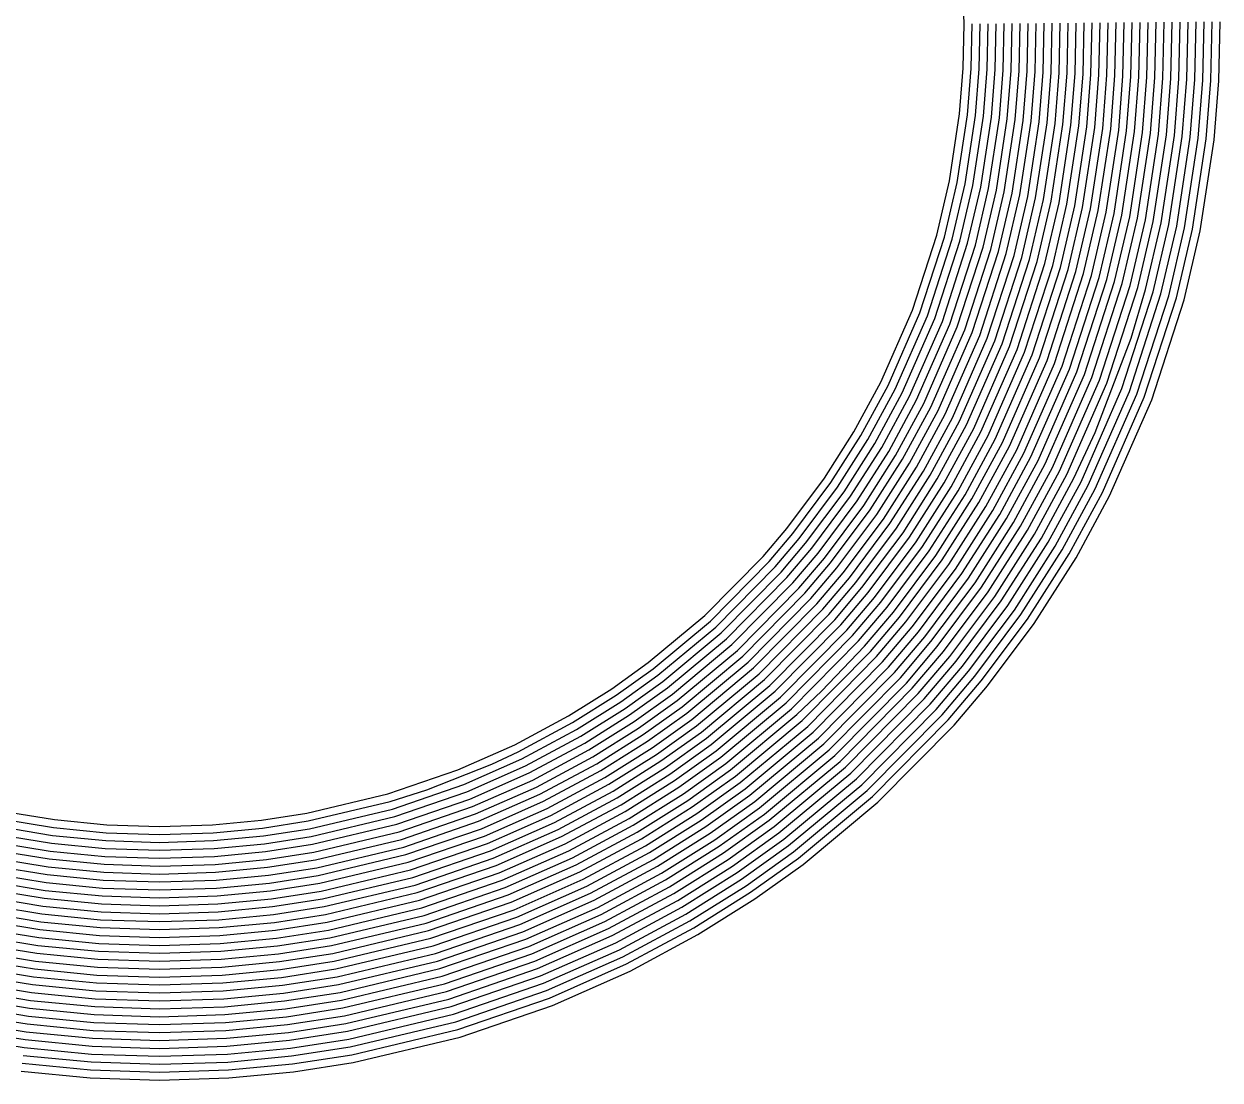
# Model space of a CAD drawing. Header units: metres. Extents: x -19 to 19, y -19.6 to 19.6.
# Drawn here: x 9.486 to 13.976, y -19.634 to -15.669 of the extents above; entities that cross this region are included whole.
import ezdxf

# ---------------------------------------------------------------- set-up
doc = ezdxf.new("R2010")
doc.units = ezdxf.units.M

msp = doc.modelspace()

# ---------------------------------------------------------------- linework, layer by layer
for p, q in [((13.015192, -15.66896, -0.204226), (13.007096, -15.464069, -0.181841)), ((13.011498, -15.834508, -0.222555), (13.015192, -15.66896, -0.204226)), ((13.041472, -15.836004, -0.222722), (13.045205, -15.668705, -0.204199)), ((13.071446, -15.837501, -0.222889), (13.075218, -15.66845, -0.204171)), ((13.10142, -15.838997, -0.223056), (13.105231, -15.668195, -0.204144)), ((13.131394, -15.840494, -0.223223), (13.135244, -15.66794, -0.204116)), ((13.161368, -15.84199, -0.22339), (13.165257, -15.667685, -0.204089)), ((13.191342, -15.843487, -0.223557), (13.19527, -15.66743, -0.204062)), ((13.221316, -15.844983, -0.223724), (13.225283, -15.667175, -0.204034)), ((13.25129, -15.84648, -0.223891), (13.255296, -15.666921, -0.204007)), ((13.281264, -15.847976, -0.224058), (13.285309, -15.666666, -0.20398)), ((13.311238, -15.849473, -0.224225), (13.315322, -15.666411, -0.203952)), ((13.341212, -15.850969, -0.224392), (13.345335, -15.666156, -0.203925)), ((13.371186, -15.852466, -0.224559), (13.375348, -15.665901, -0.203898)), ((13.40116, -15.853962, -0.224726), (13.405362, -15.665646, -0.20387)), ((13.431134, -15.855459, -0.224893), (13.435375, -15.665391, -0.203843)), ((13.461108, -15.856956, -0.22506), (13.465388, -15.665136, -0.203815)), ((13.491082, -15.858452, -0.225227), (13.495401, -15.664881, -0.203788)), ((13.521056, -15.859949, -0.225394), (13.525414, -15.664626, -0.203761)), ((13.55103, -15.861445, -0.225561), (13.555427, -15.664371, -0.203733)), ((13.581004, -15.862942, -0.225728), (13.58544, -15.664116, -0.203706)), ((13.610978, -15.864438, -0.225895), (13.615453, -15.663861, -0.203679)), ((13.640952, -15.865935, -0.226062), (13.645466, -15.663606, -0.203651)), ((13.670926, -15.867431, -0.226229), (13.675479, -15.663351, -0.203624)), ((13.7009, -15.868928, -0.226396), (13.705492, -15.663096, -0.203597)), ((13.730874, -15.870424, -0.226563), (13.735505, -15.662841, -0.203569)), ((13.760848, -15.871921, -0.22673), (13.765518, -15.662586, -0.203542)), ((13.790822, -15.873417, -0.226897), (13.795531, -15.662331, -0.203514)), ((13.820796, -15.874914, -0.227064), (13.825544, -15.662076, -0.203487)), ((13.85077, -15.876411, -0.227231), (13.855557, -15.661821, -0.20346)), ((13.880744, -15.877907, -0.227398), (13.885571, -15.661566, -0.203432)), ((13.910718, -15.879404, -0.227565), (13.915584, -15.661311, -0.203405)), ((13.940692, -15.8809, -0.227732), (13.945597, -15.661056, -0.203378)), ((13.970666, -15.882397, -0.227899), (13.97561, -15.660801, -0.20335)), ((12.99792, -16.006669, -0.241815), (13.011498, -15.834508, -0.222555)), ((13.027774, -16.009694, -0.242156), (13.041472, -15.836004, -0.222722)), ((13.057627, -16.012718, -0.242497), (13.071446, -15.837501, -0.222889)), ((13.087481, -16.015742, -0.242838), (13.10142, -15.838997, -0.223056)), ((13.117334, -16.018766, -0.243179), (13.131394, -15.840494, -0.223223)), ((13.147188, -16.02179, -0.243519), (13.161368, -15.84199, -0.22339)), ((13.177041, -16.024814, -0.24386), (13.191342, -15.843487, -0.223557)), ((13.206894, -16.027839, -0.244201), (13.221316, -15.844983, -0.223724)), ((13.236748, -16.030863, -0.244542), (13.25129, -15.84648, -0.223891)), ((13.266601, -16.033887, -0.244883), (13.281264, -15.847976, -0.224058)), ((13.296455, -16.036911, -0.245223), (13.311238, -15.849473, -0.224225)), ((13.326308, -16.039935, -0.245564), (13.341212, -15.850969, -0.224392)), ((13.356162, -16.042959, -0.245905), (13.371186, -15.852466, -0.224559)), ((13.386015, -16.045984, -0.246246), (13.40116, -15.853962, -0.224726)), ((13.415869, -16.049008, -0.246587), (13.431134, -15.855459, -0.224893)), ((13.445722, -16.052032, -0.246928), (13.461108, -15.856956, -0.22506)), ((13.475576, -16.055056, -0.247268), (13.491082, -15.858452, -0.225227)), ((13.505429, -16.05808, -0.247609), (13.521056, -15.859949, -0.225394)), ((13.535283, -16.061104, -0.24795), (13.55103, -15.861445, -0.225561)), ((13.565136, -16.064129, -0.248291), (13.581004, -15.862942, -0.225728)), ((13.59499, -16.067153, -0.248632), (13.610978, -15.864438, -0.225895)), ((13.624843, -16.070177, -0.248972), (13.640952, -15.865935, -0.226062)), ((13.654697, -16.073201, -0.249313), (13.670926, -15.867431, -0.226229)), ((13.68455, -16.076225, -0.249654), (13.7009, -15.868928, -0.226396)), ((13.714404, -16.079249, -0.249995), (13.730874, -15.870424, -0.226563)), ((13.744257, -16.082274, -0.250336), (13.760848, -15.871921, -0.22673)), ((13.774111, -16.085298, -0.250676), (13.790822, -15.873417, -0.226897)), ((13.803964, -16.088322, -0.251017), (13.820796, -15.874914, -0.227064)), ((13.833817, -16.091346, -0.251358), (13.85077, -15.876411, -0.227231)), ((13.863671, -16.09437, -0.251699), (13.880744, -15.877907, -0.227398)), ((13.893524, -16.097394, -0.25204), (13.910718, -15.879404, -0.227565)), ((13.923378, -16.100419, -0.25238), (13.940692, -15.8809, -0.227732)), ((13.953231, -16.103443, -0.252721), (13.970666, -15.882397, -0.227899)), ((12.959537, -16.257827, -0.270249), (12.99792, -16.006669, -0.241815)), ((12.988963, -16.263694, -0.270922), (13.027774, -16.009694, -0.242156)), ((13.018389, -16.269562, -0.271595), (13.057627, -16.012718, -0.242497)), ((13.047815, -16.275429, -0.272268), (13.087481, -16.015742, -0.242838)), ((13.077242, -16.281297, -0.272942), (13.117334, -16.018766, -0.243179)), ((13.106668, -16.287164, -0.273615), (13.147188, -16.02179, -0.243519)), ((13.136094, -16.293032, -0.274288), (13.177041, -16.024814, -0.24386)), ((13.16552, -16.298899, -0.274962), (13.206894, -16.027839, -0.244201)), ((13.194946, -16.304767, -0.275635), (13.236748, -16.030863, -0.244542)), ((13.224372, -16.310635, -0.276308), (13.266601, -16.033887, -0.244883)), ((13.253798, -16.316502, -0.276981), (13.296455, -16.036911, -0.245223)), ((13.283224, -16.32237, -0.277655), (13.326308, -16.039935, -0.245564)), ((13.31265, -16.328237, -0.278328), (13.356162, -16.042959, -0.245905)), ((13.342076, -16.334105, -0.279001), (13.386015, -16.045984, -0.246246)), ((13.371502, -16.339972, -0.279675), (13.415869, -16.049008, -0.246587)), ((13.400928, -16.34584, -0.280348), (13.445722, -16.052032, -0.246928)), ((13.430354, -16.351707, -0.281021), (13.475576, -16.055056, -0.247268)), ((13.45978, -16.357575, -0.281695), (13.505429, -16.05808, -0.247609)), ((13.489206, -16.363442, -0.282368), (13.535283, -16.061104, -0.24795)), ((13.518632, -16.36931, -0.283041), (13.565136, -16.064129, -0.248291)), ((13.548059, -16.375178, -0.283714), (13.59499, -16.067153, -0.248632)), ((13.577485, -16.381045, -0.284388), (13.624843, -16.070177, -0.248972)), ((13.606911, -16.386913, -0.285061), (13.654697, -16.073201, -0.249313)), ((13.636337, -16.39278, -0.285734), (13.68455, -16.076225, -0.249654)), ((13.665763, -16.398648, -0.286408), (13.714404, -16.079249, -0.249995)), ((13.695189, -16.404515, -0.287081), (13.744257, -16.082274, -0.250336)), ((13.724615, -16.410383, -0.287754), (13.774111, -16.085298, -0.250676)), ((13.754041, -16.41625, -0.288427), (13.803964, -16.088322, -0.251017)), ((13.783467, -16.422118, -0.289101), (13.833817, -16.091346, -0.251358)), ((13.812893, -16.427985, -0.289774), (13.863671, -16.09437, -0.251699)), ((13.842319, -16.433853, -0.290447), (13.893524, -16.097394, -0.25204)), ((13.871745, -16.43972, -0.291121), (13.923378, -16.100419, -0.25238)), ((13.901171, -16.445588, -0.291794), (13.953231, -16.103443, -0.252721)), ((12.911938, -16.462181, -0.293724), (12.959537, -16.257827, -0.270249)), ((12.940967, -16.46975, -0.294604), (12.988963, -16.263694, -0.270922)), ((12.969997, -16.477319, -0.295484), (13.018389, -16.269562, -0.271595)), ((12.999026, -16.484888, -0.296364), (13.047815, -16.275429, -0.272268)), ((13.028056, -16.492457, -0.297244), (13.077242, -16.281297, -0.272942)), ((13.057085, -16.500027, -0.298124), (13.106668, -16.287164, -0.273615)), ((13.086114, -16.507596, -0.299004), (13.136094, -16.293032, -0.274288)), ((13.115144, -16.515165, -0.299884), (13.16552, -16.298899, -0.274962)), ((13.144173, -16.522734, -0.300763), (13.194946, -16.304767, -0.275635)), ((13.173203, -16.530303, -0.301643), (13.224372, -16.310635, -0.276308)), ((13.202232, -16.537873, -0.302523), (13.253798, -16.316502, -0.276981)), ((13.231261, -16.545442, -0.303403), (13.283224, -16.32237, -0.277655)), ((13.260291, -16.553011, -0.304283), (13.31265, -16.328237, -0.278328)), ((13.28932, -16.56058, -0.305163), (13.342076, -16.334105, -0.279001)), ((13.31835, -16.568149, -0.306043), (13.371502, -16.339972, -0.279675)), ((13.347379, -16.575719, -0.306923), (13.400928, -16.34584, -0.280348)), ((13.376408, -16.583288, -0.307803), (13.430354, -16.351707, -0.281021)), ((13.405438, -16.590857, -0.308683), (13.45978, -16.357575, -0.281695)), ((13.434467, -16.598426, -0.309562), (13.489206, -16.363442, -0.282368)), ((13.463497, -16.605995, -0.310442), (13.518632, -16.36931, -0.283041)), ((13.492526, -16.613565, -0.311322), (13.548059, -16.375178, -0.283714)), ((13.521556, -16.621134, -0.312202), (13.577485, -16.381045, -0.284388)), ((13.550585, -16.628703, -0.313082), (13.606911, -16.386913, -0.285061)), ((13.579614, -16.636272, -0.313962), (13.636337, -16.39278, -0.285734)), ((13.608644, -16.643841, -0.314842), (13.665763, -16.398648, -0.286408)), ((13.637673, -16.651411, -0.315722), (13.695189, -16.404515, -0.287081)), ((13.666703, -16.65898, -0.316602), (13.724615, -16.410383, -0.287754)), ((13.695732, -16.666549, -0.317481), (13.754041, -16.41625, -0.288427)), ((13.724761, -16.674118, -0.318361), (13.783467, -16.422118, -0.289101)), ((13.753791, -16.681687, -0.319241), (13.812893, -16.427985, -0.289774)), ((12.820811, -16.743505, -0.326444), (12.911938, -16.462181, -0.293724)), ((12.848887, -16.754028, -0.327692), (12.940967, -16.46975, -0.294604)), ((12.876963, -16.764551, -0.32894), (12.969997, -16.477319, -0.295484)), ((13.78282, -16.689257, -0.320121), (13.842319, -16.433853, -0.290447)), ((13.81185, -16.696826, -0.321001), (13.871745, -16.43972, -0.291121)), ((13.840879, -16.704395, -0.321881), (13.901171, -16.445588, -0.291794)), ((12.90504, -16.775074, -0.330188), (12.999026, -16.484888, -0.296364)), ((12.933116, -16.785597, -0.331436), (13.028056, -16.492457, -0.297244)), ((12.961192, -16.79612, -0.332684), (13.057085, -16.500027, -0.298124)), ((12.989268, -16.806643, -0.333932), (13.086114, -16.507596, -0.299004)), ((13.017344, -16.817165, -0.33518), (13.115144, -16.515165, -0.299884)), ((13.04542, -16.827688, -0.336429), (13.144173, -16.522734, -0.300763)), ((13.073496, -16.838211, -0.337677), (13.173203, -16.530303, -0.301643)), ((13.101573, -16.848734, -0.338925), (13.202232, -16.537873, -0.302523)), ((13.129649, -16.859257, -0.340173), (13.231261, -16.545442, -0.303403)), ((13.157725, -16.86978, -0.341421), (13.260291, -16.553011, -0.304283)), ((13.185801, -16.880303, -0.342669), (13.28932, -16.56058, -0.305163)), ((13.213877, -16.890826, -0.343917), (13.31835, -16.568149, -0.306043)), ((13.241953, -16.901349, -0.345165), (13.347379, -16.575719, -0.306923)), ((13.270029, -16.911871, -0.346413), (13.376408, -16.583288, -0.307803)), ((13.298106, -16.922394, -0.347661), (13.405438, -16.590857, -0.308683)), ((13.326182, -16.932917, -0.348909), (13.434467, -16.598426, -0.309562)), ((13.354258, -16.94344, -0.350157), (13.463497, -16.605995, -0.310442)), ((13.382334, -16.953963, -0.351405), (13.492526, -16.613565, -0.311322)), ((13.41041, -16.964486, -0.352653), (13.521556, -16.621134, -0.312202)), ((13.438486, -16.975009, -0.353901), (13.550585, -16.628703, -0.313082)), ((13.466562, -16.985532, -0.355149), (13.579614, -16.636272, -0.313962)), ((13.494639, -16.996054, -0.356397), (13.608644, -16.643841, -0.314842)), ((13.522715, -17.006577, -0.357645), (13.637673, -16.651411, -0.315722)), ((13.550791, -17.0171, -0.358893), (13.666703, -16.65898, -0.316602)), ((13.606943, -17.038146, -0.361389), (13.724761, -16.674118, -0.318361)), ((13.635019, -17.048669, -0.362637), (13.753791, -16.681687, -0.319241)), ((13.641835, -16.848573, -0.338866), (13.695732, -16.666549, -0.317481)), ((13.663096, -17.059192, -0.363885), (13.78282, -16.689257, -0.320121)), ((13.691172, -17.069715, -0.365133), (13.81185, -16.696826, -0.321001)), ((12.702461, -17.013633, -0.358424), (12.820811, -16.743505, -0.326444)), ((13.719248, -17.080238, -0.366381), (13.840879, -16.704395, -0.321881)), ((12.72929, -17.026988, -0.360036), (12.848887, -16.754028, -0.327692)), ((12.756119, -17.040344, -0.361648), (12.876963, -16.764551, -0.32894)), ((12.782948, -17.053699, -0.36326), (12.90504, -16.775074, -0.330188)), ((12.809777, -17.067055, -0.364872), (12.933116, -16.785597, -0.331436)), ((12.836606, -17.08041, -0.366484), (12.961192, -16.79612, -0.332684)), ((12.863435, -17.093766, -0.368096), (12.989268, -16.806643, -0.333932)), ((12.890264, -17.107121, -0.369708), (13.017344, -16.817165, -0.33518)), ((12.917093, -17.120476, -0.371319), (13.04542, -16.827688, -0.336429)), ((12.943922, -17.133832, -0.372931), (13.073496, -16.838211, -0.337677)), ((12.970751, -17.147187, -0.374543), (13.101573, -16.848734, -0.338925)), ((12.99758, -17.160543, -0.376155), (13.129649, -16.859257, -0.340173)), ((13.02441, -17.173898, -0.377767), (13.157725, -16.86978, -0.341421)), ((13.051239, -17.187254, -0.379379), (13.185801, -16.880303, -0.342669)), ((13.507102, -17.203055, -0.3812), (13.641835, -16.848573, -0.338866)), ((13.078068, -17.200609, -0.380991), (13.213877, -16.890826, -0.343917)), ((13.104897, -17.213964, -0.382603), (13.241953, -16.901349, -0.345165)), ((13.131726, -17.22732, -0.384215), (13.270029, -16.911871, -0.346413)), ((13.158555, -17.240675, -0.385827), (13.298106, -16.922394, -0.347661)), ((13.185384, -17.254031, -0.387439), (13.326182, -16.932917, -0.348909)), ((13.212213, -17.267386, -0.38905), (13.354258, -16.94344, -0.350157)), ((13.239042, -17.280742, -0.390662), (13.382334, -16.953963, -0.351405)), ((13.265871, -17.294097, -0.392274), (13.41041, -16.964486, -0.352653)), ((12.60149, -17.199826, -0.380736), (12.702461, -17.013633, -0.358424)), ((13.2927, -17.307452, -0.393886), (13.438486, -16.975009, -0.353901)), ((13.319529, -17.320808, -0.395498), (13.466562, -16.985532, -0.355149)), ((13.346358, -17.334163, -0.39711), (13.494639, -16.996054, -0.356397)), ((13.373188, -17.347519, -0.398722), (13.522715, -17.006577, -0.357645)), ((12.627535, -17.214623, -0.382555), (12.72929, -17.026988, -0.360036)), ((12.65358, -17.229421, -0.38437), (12.756119, -17.040344, -0.361648)), ((12.679625, -17.244219, -0.386177), (12.782948, -17.053699, -0.36326)), ((13.400017, -17.360874, -0.400334), (13.550791, -17.0171, -0.358893)), ((13.453675, -17.387585, -0.403558), (13.606943, -17.038146, -0.361389)), ((13.480504, -17.40094, -0.405169), (13.635019, -17.048669, -0.362637)), ((13.507333, -17.414296, -0.406781), (13.663096, -17.059192, -0.363885)), ((12.70567, -17.259017, -0.387983), (12.809777, -17.067055, -0.364872)), ((12.731715, -17.273816, -0.38979), (12.836606, -17.08041, -0.366484)), ((12.757761, -17.288614, -0.391597), (12.863435, -17.093766, -0.368096)), ((13.534162, -17.427651, -0.408393), (13.691172, -17.069715, -0.365133)), ((13.560991, -17.441007, -0.410005), (13.719248, -17.080238, -0.366381)), ((12.783806, -17.303413, -0.393404), (12.890264, -17.107121, -0.369708)), ((12.809851, -17.318211, -0.39521), (12.917093, -17.120476, -0.371319)), ((12.835896, -17.33301, -0.397017), (12.943922, -17.133832, -0.372931)), ((12.861941, -17.347808, -0.398824), (12.970751, -17.147187, -0.374543)), ((12.887986, -17.362607, -0.400631), (12.99758, -17.160543, -0.376155)), ((12.914031, -17.377405, -0.402437), (13.02441, -17.173898, -0.377767)), ((12.940076, -17.392204, -0.404244), (13.051239, -17.187254, -0.379379)), ((12.490412, -17.374079, -0.401829), (12.60149, -17.199826, -0.380736)), ((12.515001, -17.391158, -0.403925), (12.627535, -17.214623, -0.382555)), ((12.53959, -17.408237, -0.40602), (12.65358, -17.229421, -0.38437)), ((12.966121, -17.407002, -0.406051), (13.078068, -17.200609, -0.380991)), ((12.992167, -17.421801, -0.407857), (13.104897, -17.213964, -0.382603)), ((13.018212, -17.436599, -0.409664), (13.131726, -17.22732, -0.384215)), ((13.044257, -17.451398, -0.411471), (13.158555, -17.240675, -0.385827)), ((13.426846, -17.37423, -0.401946), (13.507102, -17.203055, -0.3812)), ((12.564178, -17.425316, -0.408116), (12.679625, -17.244219, -0.386177)), ((12.588767, -17.442395, -0.410211), (12.70567, -17.259017, -0.387983)), ((12.613356, -17.459474, -0.412312), (12.731715, -17.273816, -0.38979)), ((13.070302, -17.466196, -0.413278), (13.185384, -17.254031, -0.387439)), ((13.096347, -17.480995, -0.415084), (13.212213, -17.267386, -0.38905)), ((13.122392, -17.495793, -0.416891), (13.239042, -17.280742, -0.390662)), ((12.637945, -17.476551, -0.414425), (12.757761, -17.288614, -0.391597)), ((12.662533, -17.493627, -0.416538), (12.783806, -17.303413, -0.393404)), ((12.687122, -17.510704, -0.418651), (12.809851, -17.318211, -0.39521)), ((13.148437, -17.510591, -0.418698), (13.265871, -17.294097, -0.392274)), ((13.174482, -17.52539, -0.420505), (13.2927, -17.307452, -0.393886)), ((13.200527, -17.540188, -0.422311), (13.319529, -17.320808, -0.395498)), ((12.348989, -17.563305, -0.424989), (12.490412, -17.374079, -0.401829)), ((12.711711, -17.527781, -0.420764), (12.835896, -17.33301, -0.397017)), ((12.736299, -17.544858, -0.422877), (12.861941, -17.347808, -0.398824)), ((12.760888, -17.561935, -0.42499), (12.887986, -17.362607, -0.400631)), ((13.226573, -17.554987, -0.424118), (13.346358, -17.334163, -0.39711)), ((13.252618, -17.569785, -0.425925), (13.373188, -17.347519, -0.398722)), ((13.278663, -17.584584, -0.427731), (13.400017, -17.360874, -0.400334)), ((13.304708, -17.599382, -0.429538), (13.426846, -17.37423, -0.401946)), ((12.372535, -17.581774, -0.427298), (12.515001, -17.391158, -0.403925)), ((12.396082, -17.600242, -0.429606), (12.53959, -17.408237, -0.40602)), ((12.785477, -17.579012, -0.427102), (12.914031, -17.377405, -0.402437)), ((12.810065, -17.596089, -0.429215), (12.940076, -17.392204, -0.404244)), ((12.834654, -17.613166, -0.431328), (12.966121, -17.407002, -0.406051)), ((13.330753, -17.614181, -0.431345), (13.453675, -17.387585, -0.403558)), ((13.356798, -17.628979, -0.433152), (13.480504, -17.40094, -0.405169)), ((13.382843, -17.643778, -0.434958), (13.507333, -17.414296, -0.406781)), ((12.419628, -17.618711, -0.431915), (12.564178, -17.425316, -0.408116)), ((12.443174, -17.637179, -0.434223), (12.588767, -17.442395, -0.410211)), ((12.466721, -17.655648, -0.436532), (12.613356, -17.459474, -0.412312)), ((12.859243, -17.630243, -0.433441), (12.992167, -17.421801, -0.407857)), ((12.883832, -17.64732, -0.435554), (13.018212, -17.436599, -0.409664)), ((12.90842, -17.664397, -0.437667), (13.044257, -17.451398, -0.411471)), ((13.408888, -17.658576, -0.436765), (13.534162, -17.427651, -0.408393)), ((13.434933, -17.673375, -0.438572), (13.560991, -17.441007, -0.410005)), ((12.490267, -17.674116, -0.43884), (12.637945, -17.476551, -0.414425)), ((12.513813, -17.692585, -0.441149), (12.662533, -17.493627, -0.416538)), ((12.933009, -17.681474, -0.439779), (13.070302, -17.466196, -0.413278)), ((12.957598, -17.698551, -0.441892), (13.096347, -17.480995, -0.415084)), ((12.982186, -17.715627, -0.444005), (13.122392, -17.495793, -0.416891)), ((12.53736, -17.711053, -0.443457), (12.687122, -17.510704, -0.418651)), ((12.560906, -17.729522, -0.445766), (12.711711, -17.527781, -0.420764)), ((12.584452, -17.747991, -0.448074), (12.736299, -17.544858, -0.422877)), ((13.006775, -17.732704, -0.446118), (13.148437, -17.510591, -0.418698)), ((13.031364, -17.749781, -0.448231), (13.174482, -17.52539, -0.420505)), ((13.055952, -17.766858, -0.450344), (13.200527, -17.540188, -0.422311)), ((13.080541, -17.783935, -0.452457), (13.226573, -17.554987, -0.424118)), ((12.260365, -17.667835, -0.437875), (12.348989, -17.563305, -0.424989)), ((12.282768, -17.687649, -0.440369), (12.372535, -17.581774, -0.427298)), ((12.607999, -17.766459, -0.450383), (12.760888, -17.561935, -0.42499)), ((12.631545, -17.784928, -0.452691), (12.785477, -17.579012, -0.427102)), ((12.655091, -17.803396, -0.455), (12.810065, -17.596089, -0.429215)), ((13.10513, -17.801012, -0.454569), (13.252618, -17.569785, -0.425925)), ((13.129718, -17.818089, -0.456682), (13.278663, -17.584584, -0.427731)), ((13.154307, -17.835166, -0.458795), (13.304708, -17.599382, -0.429538)), ((12.305171, -17.707464, -0.442863), (12.396082, -17.600242, -0.429606)), ((12.327575, -17.727278, -0.445357), (12.419628, -17.618711, -0.431915)), ((12.349978, -17.747092, -0.447851), (12.443174, -17.637179, -0.434223)), ((12.678638, -17.821865, -0.457309), (12.834654, -17.613166, -0.431328)), ((12.702184, -17.840333, -0.459617), (12.859243, -17.630243, -0.433441)), ((13.178896, -17.852243, -0.460908), (13.330753, -17.614181, -0.431345)), ((13.203485, -17.86932, -0.463021), (13.356798, -17.628979, -0.433152)), ((13.228073, -17.886397, -0.465134), (13.382843, -17.643778, -0.434958)), ((12.042082, -17.889547, -0.465474), (12.260365, -17.667835, -0.437875)), ((12.062378, -17.91147, -0.468272), (12.282768, -17.687649, -0.440369)), ((12.372381, -17.766906, -0.450345), (12.466721, -17.655648, -0.436532)), ((12.394784, -17.786721, -0.452839), (12.490267, -17.674116, -0.43884)), ((12.72573, -17.858802, -0.461926), (12.883832, -17.64732, -0.435554)), ((12.749277, -17.87727, -0.464234), (12.90842, -17.664397, -0.437667)), ((12.772823, -17.895739, -0.466543), (12.933009, -17.681474, -0.439779)), ((13.252662, -17.903474, -0.467247), (13.408888, -17.658576, -0.436765)), ((13.277251, -17.920551, -0.469359), (13.434933, -17.673375, -0.438572)), ((12.082675, -17.933392, -0.471069), (12.305171, -17.707464, -0.442863)), ((12.102971, -17.955315, -0.473866), (12.327575, -17.727278, -0.445357)), ((12.417188, -17.806535, -0.455333), (12.513813, -17.692585, -0.441149)), ((12.439591, -17.826349, -0.457827), (12.53736, -17.711053, -0.443457)), ((12.461994, -17.846163, -0.460321), (12.560906, -17.729522, -0.445766)), ((12.796369, -17.914207, -0.468851), (12.957598, -17.698551, -0.441892)), ((12.819916, -17.932676, -0.47116), (12.982186, -17.715627, -0.444005)), ((12.843462, -17.951144, -0.473468), (13.006775, -17.732704, -0.446118)), ((12.123267, -17.977237, -0.476664), (12.349978, -17.747092, -0.447851)), ((12.143564, -17.99916, -0.479461), (12.372381, -17.766906, -0.450345)), ((12.484398, -17.865978, -0.462815), (12.584452, -17.747991, -0.448074)), ((12.506801, -17.885792, -0.465309), (12.607999, -17.766459, -0.450383)), ((12.867008, -17.969613, -0.475777), (13.031364, -17.749781, -0.448231)), ((12.890555, -17.988081, -0.478085), (13.055952, -17.766858, -0.450344)), ((12.16386, -18.021082, -0.482258), (12.394784, -17.786721, -0.452839)), ((12.184157, -18.043005, -0.485056), (12.417188, -17.806535, -0.455333)), ((12.529204, -17.905606, -0.467803), (12.631545, -17.784928, -0.452691)), ((12.551607, -17.92542, -0.470297), (12.655091, -17.803396, -0.455)), ((12.574011, -17.945235, -0.472791), (12.678638, -17.821865, -0.457309)), ((12.914101, -18.00655, -0.480394), (13.080541, -17.783935, -0.452457)), ((12.937647, -18.025018, -0.482703), (13.10513, -17.801012, -0.454569)), ((12.961194, -18.043487, -0.485011), (13.129718, -17.818089, -0.456682)), ((12.204453, -18.064927, -0.487853), (12.439591, -17.826349, -0.457827)), ((12.224749, -18.08685, -0.49065), (12.461994, -17.846163, -0.460321)), ((12.245046, -18.108772, -0.493448), (12.484398, -17.865978, -0.462815)), ((12.596414, -17.965049, -0.475285), (12.702184, -17.840333, -0.459617)), ((12.618817, -17.984863, -0.477779), (12.72573, -17.858802, -0.461926)), ((12.98474, -18.061955, -0.48732), (13.154307, -17.835166, -0.458795)), ((13.008286, -18.080424, -0.489628), (13.178896, -17.852243, -0.460908)), ((13.031833, -18.098892, -0.491937), (13.203485, -17.86932, -0.463021)), ((11.829246, -18.066762, -0.487756), (12.042082, -17.889547, -0.465474)), ((11.847418, -18.090448, -0.490812), (12.062378, -17.91147, -0.468272)), ((12.265342, -18.130695, -0.496245), (12.506801, -17.885792, -0.465309)), ((12.285638, -18.152617, -0.499042), (12.529204, -17.905606, -0.467803)), ((12.641221, -18.004678, -0.480273), (12.749277, -17.87727, -0.464234)), ((12.663624, -18.024492, -0.482767), (12.772823, -17.895739, -0.466543)), ((12.686027, -18.044306, -0.485261), (12.796369, -17.914207, -0.468851)), ((13.055379, -18.117361, -0.494245), (13.228073, -17.886397, -0.465134)), ((13.078925, -18.135829, -0.496554), (13.252662, -17.903474, -0.467247)), ((11.865591, -18.114135, -0.493868), (12.082675, -17.933392, -0.471069)), ((11.883763, -18.137821, -0.496924), (12.102971, -17.955315, -0.473866)), ((12.305935, -18.174539, -0.50184), (12.551607, -17.92542, -0.470297)), ((12.326231, -18.196462, -0.504637), (12.574011, -17.945235, -0.472791)), ((12.708431, -18.06412, -0.487755), (12.819916, -17.932676, -0.47116)), ((12.730834, -18.083935, -0.490249), (12.843462, -17.951144, -0.473468)), ((13.102472, -18.154298, -0.498862), (13.277251, -17.920551, -0.469359)), ((11.901936, -18.161507, -0.49998), (12.123267, -17.977237, -0.476664)), ((11.920108, -18.185194, -0.503036), (12.143564, -17.99916, -0.479461)), ((12.346528, -18.218384, -0.507434), (12.596414, -17.965049, -0.475285)), ((12.366824, -18.240307, -0.510232), (12.618817, -17.984863, -0.477779)), ((12.753237, -18.103749, -0.492743), (12.867008, -17.969613, -0.475777)), ((12.77564, -18.123563, -0.495237), (12.890555, -17.988081, -0.478085)), ((11.938281, -18.20888, -0.506092), (12.16386, -18.021082, -0.482258)), ((11.956453, -18.232566, -0.509148), (12.184157, -18.043005, -0.485056)), ((12.407417, -18.284152, -0.515826), (12.663624, -18.024492, -0.482767)), ((12.427713, -18.306074, -0.518624), (12.686027, -18.044306, -0.485261)), ((12.479639, -18.174491, -0.501808), (12.641221, -18.004678, -0.480273)), ((12.798044, -18.143377, -0.497731), (12.914101, -18.00655, -0.480394)), ((12.820447, -18.163192, -0.500225), (12.937647, -18.025018, -0.482703)), ((12.84285, -18.183006, -0.502719), (12.961194, -18.043487, -0.485011)), ((11.692216, -18.164667, -0.500148), (11.829246, -18.066762, -0.487756)), ((11.70902, -18.189329, -0.50335), (11.847418, -18.090448, -0.490812)), ((11.974626, -18.256253, -0.512204), (12.204453, -18.064927, -0.487853)), ((11.992798, -18.279939, -0.51526), (12.224749, -18.08685, -0.49065)), ((12.448009, -18.327997, -0.521421), (12.708431, -18.06412, -0.487755)), ((12.468306, -18.349919, -0.524218), (12.730834, -18.083935, -0.490249)), ((12.865254, -18.20282, -0.505213), (12.98474, -18.061955, -0.48732)), ((12.887657, -18.222634, -0.507707), (13.008286, -18.080424, -0.489628)), ((11.725823, -18.21399, -0.506551), (11.865591, -18.114135, -0.493868)), ((11.742627, -18.238652, -0.509752), (11.883763, -18.137821, -0.496924)), ((12.010971, -18.303625, -0.518316), (12.245046, -18.108772, -0.493448)), ((12.029143, -18.327312, -0.521372), (12.265342, -18.130695, -0.496245)), ((12.488602, -18.371842, -0.527016), (12.753237, -18.103749, -0.492743)), ((12.508899, -18.393764, -0.529813), (12.77564, -18.123563, -0.495237)), ((12.91006, -18.242449, -0.510201), (13.031833, -18.098892, -0.491937)), ((12.932463, -18.262263, -0.512695), (13.055379, -18.117361, -0.494245)), ((12.954867, -18.282077, -0.515189), (13.078925, -18.135829, -0.496554)), ((11.530077, -18.266469, -0.513146), (11.692216, -18.164667, -0.500148)), ((11.75943, -18.263314, -0.512954), (11.901936, -18.161507, -0.49998)), ((12.047316, -18.350998, -0.524428), (12.285638, -18.152617, -0.499042)), ((12.065489, -18.374684, -0.527484), (12.305935, -18.174539, -0.50184)), ((12.38712, -18.262229, -0.513029), (12.479639, -18.174491, -0.501808)), ((12.529195, -18.415686, -0.53261), (12.798044, -18.143377, -0.497731)), ((12.549491, -18.437609, -0.535408), (12.820447, -18.163192, -0.500225)), ((12.569788, -18.459531, -0.538205), (12.84285, -18.183006, -0.502719)), ((12.97727, -18.301892, -0.517683), (13.102472, -18.154298, -0.498862)), ((11.545258, -18.292146, -0.516499), (11.70902, -18.189329, -0.50335)), ((11.560439, -18.317824, -0.519852), (11.725823, -18.21399, -0.506551)), ((11.776234, -18.287975, -0.516155), (11.920108, -18.185194, -0.503036)), ((11.793037, -18.312637, -0.519357), (11.938281, -18.20888, -0.506092)), ((12.083661, -18.398371, -0.53054), (12.326231, -18.196462, -0.504637)), ((12.101834, -18.422057, -0.533596), (12.346528, -18.218384, -0.507434)), ((12.590084, -18.481454, -0.541002), (12.865254, -18.20282, -0.505213)), ((12.61038, -18.503376, -0.5438), (12.887657, -18.222634, -0.507707)), ((11.327991, -18.374978, -0.527042), (11.530077, -18.266469, -0.513146)), ((11.57562, -18.343502, -0.523206), (11.742627, -18.238652, -0.509752)), ((11.590801, -18.36918, -0.526559), (11.75943, -18.263314, -0.512954)), ((11.809841, -18.337299, -0.522558), (11.956453, -18.232566, -0.509148)), ((11.826644, -18.361961, -0.52576), (11.974626, -18.256253, -0.512204)), ((12.120006, -18.445743, -0.536652), (12.366824, -18.240307, -0.510232)), ((12.138179, -18.46943, -0.539708), (12.38712, -18.262229, -0.513029)), ((12.630677, -18.525299, -0.546597), (12.91006, -18.242449, -0.510201)), ((12.650973, -18.547221, -0.549394), (12.932463, -18.262263, -0.512695)), ((11.341537, -18.40153, -0.530532), (11.545258, -18.292146, -0.516499)), ((11.355083, -18.428082, -0.534021), (11.560439, -18.317824, -0.519852)), ((11.605981, -18.394857, -0.529912), (11.776234, -18.287975, -0.516155)), ((11.621162, -18.420535, -0.533265), (11.793037, -18.312637, -0.519357)), ((11.843448, -18.386622, -0.528961), (11.992798, -18.279939, -0.51526)), ((11.860251, -18.411284, -0.532163), (12.010971, -18.303625, -0.518316)), ((12.156351, -18.493116, -0.542764), (12.407417, -18.284152, -0.515826)), ((12.174524, -18.516802, -0.54582), (12.427713, -18.306074, -0.518624)), ((12.67127, -18.569144, -0.552192), (12.954867, -18.282077, -0.515189)), ((12.691566, -18.591066, -0.554989), (12.97727, -18.301892, -0.517683)), ((11.36863, -18.454634, -0.537511), (11.57562, -18.343502, -0.523206)), ((11.636343, -18.446213, -0.536618), (11.809841, -18.337299, -0.522558)), ((11.651524, -18.47189, -0.539972), (11.826644, -18.361961, -0.52576)), ((11.877054, -18.435946, -0.535364), (12.029143, -18.327312, -0.521372)), ((11.893858, -18.460607, -0.538565), (12.047316, -18.350998, -0.524428)), ((12.192696, -18.540489, -0.548876), (12.448009, -18.327997, -0.521421)), ((12.210869, -18.564175, -0.551932), (12.468306, -18.349919, -0.524218)), ((11.114583, -18.469212, -0.539181), (11.327991, -18.374978, -0.527042)), ((11.242306, -18.447917, -0.53649), (11.341537, -18.40153, -0.530532)), ((11.382176, -18.481186, -0.541001), (11.590801, -18.36918, -0.526559)), ((11.395722, -18.507739, -0.544491), (11.605981, -18.394857, -0.529912)), ((11.666705, -18.497568, -0.543325), (11.843448, -18.386622, -0.528961)), ((11.910661, -18.485269, -0.541767), (12.065489, -18.374684, -0.527484)), ((11.927465, -18.509931, -0.544968), (12.083661, -18.398371, -0.53054)), ((12.229041, -18.587861, -0.554988), (12.488602, -18.371842, -0.527016)), ((12.247214, -18.611548, -0.558044), (12.508899, -18.393764, -0.529813)), ((10.998343, -18.543978, -0.54894), (11.242306, -18.447917, -0.53649)), ((11.136772, -18.524493, -0.546489), (11.355083, -18.428082, -0.534021)), ((11.409268, -18.534291, -0.547981), (11.621162, -18.420535, -0.533265)), ((11.422814, -18.560843, -0.551471), (11.636343, -18.446213, -0.536618)), ((11.681885, -18.523246, -0.546678), (11.860251, -18.411284, -0.532163)), ((11.697066, -18.548924, -0.550031), (11.877054, -18.435946, -0.535364)), ((11.944268, -18.534592, -0.54817), (12.101834, -18.422057, -0.533596)), ((11.961072, -18.559254, -0.551371), (12.120006, -18.445743, -0.536652)), ((12.265386, -18.635234, -0.5611), (12.529195, -18.415686, -0.53261)), ((12.283559, -18.658921, -0.564156), (12.549491, -18.437609, -0.535408)), ((10.851979, -18.559417, -0.550856), (11.114583, -18.469212, -0.539181)), ((11.147866, -18.552133, -0.550143), (11.36863, -18.454634, -0.537511)), ((11.15896, -18.579773, -0.553797), (11.382176, -18.481186, -0.541001)), ((11.436361, -18.587395, -0.55496), (11.651524, -18.47189, -0.539972)), ((11.449907, -18.613948, -0.55845), (11.666705, -18.497568, -0.543325)), ((11.712247, -18.574601, -0.553384), (11.893858, -18.460607, -0.538565)), ((11.727428, -18.600279, -0.556737), (11.910661, -18.485269, -0.541767)), ((11.977875, -18.583916, -0.554573), (12.138179, -18.46943, -0.539708)), ((11.994679, -18.608578, -0.557774), (12.156351, -18.493116, -0.542764)), ((12.301732, -18.682607, -0.567212), (12.569788, -18.459531, -0.538205)), ((12.319904, -18.706293, -0.570268), (12.590084, -18.481454, -0.541002)), ((10.868949, -18.616484, -0.55844), (11.136772, -18.524493, -0.546489)), ((11.170055, -18.607413, -0.55745), (11.395722, -18.507739, -0.544491)), ((11.181149, -18.635053, -0.561104), (11.409268, -18.534291, -0.547981)), ((11.463453, -18.6405, -0.56194), (11.681885, -18.523246, -0.546678)), ((11.742609, -18.625957, -0.560091), (11.927465, -18.509931, -0.544968)), ((11.75779, -18.651634, -0.563444), (11.944268, -18.534592, -0.54817)), ((12.011482, -18.633239, -0.560976), (12.174524, -18.516802, -0.54582)), ((12.028286, -18.657901, -0.564177), (12.192696, -18.540489, -0.548876)), ((12.338077, -18.72998, -0.573324), (12.61038, -18.503376, -0.5438)), ((12.356249, -18.753666, -0.57638), (12.630677, -18.525299, -0.546597)), ((10.547188, -18.631919, -0.560278), (10.851979, -18.559417, -0.550856)), ((10.860464, -18.58795, -0.554648), (10.998343, -18.543978, -0.54894)), ((10.877435, -18.645017, -0.562233), (11.147866, -18.552133, -0.550143)), ((10.88592, -18.673551, -0.566025), (11.15896, -18.579773, -0.553797)), ((11.192243, -18.662694, -0.564758), (11.422814, -18.560843, -0.551471)), ((11.203338, -18.690334, -0.568412), (11.436361, -18.587395, -0.55496)), ((11.476999, -18.667052, -0.56543), (11.697066, -18.548924, -0.550031)), ((11.490546, -18.693604, -0.56892), (11.712247, -18.574601, -0.553384)), ((11.77297, -18.677312, -0.566797), (11.961072, -18.559254, -0.551371)), ((11.788151, -18.70299, -0.57015), (11.977875, -18.583916, -0.554573)), ((12.045089, -18.682563, -0.567378), (12.210869, -18.564175, -0.551932)), ((12.374422, -18.777352, -0.579435), (12.650973, -18.547221, -0.549394)), ((12.392594, -18.801039, -0.582491), (12.67127, -18.569144, -0.552192)), ((9.405461, -18.624372, -0.559268), (9.600646, -18.656413, -0.56345)), ((10.377086, -18.658262, -0.563709), (10.547188, -18.631919, -0.560278)), ((10.552637, -18.661172, -0.564183), (10.860464, -18.58795, -0.554648)), ((10.558086, -18.690425, -0.568088), (10.868949, -18.616484, -0.55844)), ((10.894405, -18.702084, -0.569817), (11.170055, -18.607413, -0.55745)), ((11.214432, -18.717974, -0.572066), (11.449907, -18.613948, -0.55845)), ((11.504092, -18.720156, -0.57241), (11.727428, -18.600279, -0.556737)), ((11.517638, -18.746709, -0.575899), (11.742609, -18.625957, -0.560091)), ((11.803332, -18.728668, -0.573503), (11.994679, -18.608578, -0.557774)), ((12.061893, -18.707224, -0.57058), (12.229041, -18.587861, -0.554988)), ((12.078696, -18.731886, -0.573781), (12.247214, -18.611548, -0.558044)), ((12.410767, -18.824725, -0.585547), (12.691566, -18.591066, -0.554989)), ((9.399591, -18.65355, -0.56316), (9.596716, -18.685908, -0.567392)), ((9.600646, -18.656413, -0.56345), (9.797109, -18.675673, -0.565968)), ((9.797109, -18.675673, -0.565968), (9.995074, -18.682157, -0.566818)), ((9.995074, -18.682157, -0.566818), (10.193849, -18.675735, -0.565987)), ((10.193849, -18.675735, -0.565987), (10.377086, -18.658262, -0.563709)), ((10.38084, -18.687777, -0.567655), (10.552637, -18.661172, -0.564183)), ((10.563535, -18.719679, -0.571993), (10.877435, -18.645017, -0.562233)), ((10.568984, -18.748932, -0.575897), (10.88592, -18.673551, -0.566025)), ((10.902891, -18.730617, -0.57361), (11.181149, -18.635053, -0.561104)), ((10.911376, -18.759151, -0.577402), (11.192243, -18.662694, -0.564758)), ((11.225526, -18.745614, -0.57572), (11.463453, -18.6405, -0.56194)), ((11.236621, -18.773255, -0.579374), (11.476999, -18.667052, -0.56543)), ((11.531184, -18.773261, -0.579389), (11.75779, -18.651634, -0.563444)), ((11.54473, -18.799813, -0.582879), (11.77297, -18.677312, -0.566797)), ((11.818513, -18.754345, -0.576857), (12.011482, -18.633239, -0.560976)), ((11.833694, -18.780023, -0.58021), (12.028286, -18.657901, -0.564177)), ((12.0955, -18.756548, -0.576983), (12.265386, -18.635234, -0.5611)), ((12.112303, -18.78121, -0.580184), (12.283559, -18.658921, -0.564156)), ((9.38785, -18.711906, -0.570946), (9.588857, -18.744899, -0.575278)), ((9.39372, -18.682728, -0.567053), (9.592787, -18.715403, -0.571335)), ((9.592787, -18.715403, -0.571335), (9.793162, -18.735046, -0.573914)), ((9.596716, -18.685908, -0.567392), (9.795136, -18.70536, -0.569941)), ((9.795136, -18.70536, -0.569941), (9.995067, -18.711907, -0.570801)), ((9.995067, -18.711907, -0.570801), (10.195775, -18.705424, -0.56996)), ((10.195775, -18.705424, -0.56996), (10.38084, -18.687777, -0.567655)), ((10.197701, -18.735112, -0.573933), (10.384593, -18.717291, -0.571601)), ((10.384593, -18.717291, -0.571601), (10.558086, -18.690425, -0.568088)), ((10.388347, -18.746806, -0.575547), (10.563535, -18.719679, -0.571993)), ((10.574433, -18.778185, -0.579802), (10.894405, -18.702084, -0.569817)), ((10.919861, -18.787684, -0.581194), (11.203338, -18.690334, -0.568412)), ((10.928347, -18.816218, -0.584987), (11.214432, -18.717974, -0.572066)), ((11.247715, -18.800895, -0.583028), (11.490546, -18.693604, -0.56892)), ((11.258809, -18.828535, -0.586682), (11.504092, -18.720156, -0.57241)), ((11.558277, -18.826365, -0.586369), (11.788151, -18.70299, -0.57015)), ((11.848874, -18.805701, -0.583563), (12.045089, -18.682563, -0.567378)), ((11.864055, -18.831378, -0.586916), (12.061893, -18.707224, -0.57058)), ((12.129107, -18.805871, -0.583386), (12.301732, -18.682607, -0.567212)), ((12.14591, -18.830533, -0.586587), (12.319904, -18.706293, -0.570268)), ((9.38198, -18.741084, -0.574839), (9.584927, -18.774394, -0.57922)), ((9.588857, -18.744899, -0.575278), (9.791189, -18.764733, -0.577886)), ((9.791189, -18.764733, -0.577886), (9.995054, -18.771409, -0.578767)), ((9.793162, -18.735046, -0.573914), (9.995061, -18.741658, -0.574784)), ((9.995054, -18.771409, -0.578767), (10.199627, -18.764801, -0.577906)), ((9.995061, -18.741658, -0.574784), (10.197701, -18.735112, -0.573933)), ((10.199627, -18.764801, -0.577906), (10.388347, -18.746806, -0.575547)), ((10.392101, -18.776321, -0.579493), (10.568984, -18.748932, -0.575897)), ((10.579882, -18.807438, -0.583707), (10.902891, -18.730617, -0.57361)), ((10.585332, -18.836691, -0.587612), (10.911376, -18.759151, -0.577402)), ((10.936832, -18.844751, -0.588779), (11.225526, -18.745614, -0.57572)), ((11.269904, -18.856175, -0.590335), (11.517638, -18.746709, -0.575899)), ((11.571823, -18.852917, -0.589859), (11.803332, -18.728668, -0.573503)), ((11.585369, -18.87947, -0.593349), (11.818513, -18.754345, -0.576857)), ((11.879236, -18.857056, -0.590269), (12.078696, -18.731886, -0.573781)), ((11.894417, -18.882734, -0.593622), (12.0955, -18.756548, -0.576983)), ((12.162714, -18.855195, -0.589789), (12.338077, -18.72998, -0.573324)), ((12.179517, -18.879856, -0.59299), (12.356249, -18.753666, -0.57638)), ((9.370239, -18.79944, -0.582624), (9.577067, -18.833385, -0.587105)), ((9.376109, -18.770262, -0.578731), (9.580997, -18.80389, -0.583163)), ((9.580997, -18.80389, -0.583163), (9.787243, -18.824106, -0.585832)), ((9.584927, -18.774394, -0.57922), (9.789216, -18.794419, -0.581859)), ((9.789216, -18.794419, -0.581859), (9.995047, -18.801159, -0.58275)), ((9.995047, -18.801159, -0.58275), (10.201553, -18.794489, -0.581879)), ((10.201553, -18.794489, -0.581879), (10.392101, -18.776321, -0.579493)), ((10.203479, -18.824178, -0.585852), (10.395854, -18.805836, -0.583439)), ((10.395854, -18.805836, -0.583439), (10.574433, -18.778185, -0.579802)), ((10.399608, -18.835351, -0.587385), (10.579882, -18.807438, -0.583707)), ((10.590781, -18.865944, -0.591517), (10.919861, -18.787684, -0.581194)), ((10.945318, -18.873285, -0.592571), (11.236621, -18.773255, -0.579374)), ((10.953803, -18.901818, -0.596364), (11.247715, -18.800895, -0.583028)), ((11.280998, -18.883815, -0.593989), (11.531184, -18.773261, -0.579389)), ((11.292092, -18.911456, -0.597643), (11.54473, -18.799813, -0.582879)), ((11.598915, -18.906022, -0.596838), (11.833694, -18.780023, -0.58021)), ((11.612462, -18.932574, -0.600328), (11.848874, -18.805701, -0.583563)), ((11.909598, -18.908412, -0.596976), (12.112303, -18.78121, -0.580184)), ((11.924778, -18.934089, -0.600329), (12.129107, -18.805871, -0.583386)), ((12.196321, -18.904518, -0.596191), (12.374422, -18.777352, -0.579435)), ((12.213124, -18.92918, -0.599393), (12.392594, -18.801039, -0.582491)), ((9.364369, -18.828618, -0.586517), (9.573137, -18.86288, -0.591048)), ((9.577067, -18.833385, -0.587105), (9.78527, -18.853793, -0.589805)), ((9.78527, -18.853793, -0.589805), (9.995033, -18.860661, -0.590716)), ((9.787243, -18.824106, -0.585832), (9.99504, -18.83091, -0.586733)), ((9.995033, -18.860661, -0.590716), (10.205406, -18.853866, -0.589826)), ((9.99504, -18.83091, -0.586733), (10.203479, -18.824178, -0.585852)), ((10.205406, -18.853866, -0.589826), (10.399608, -18.835351, -0.587385)), ((10.403362, -18.864866, -0.59133), (10.585332, -18.836691, -0.587612)), ((10.59623, -18.895198, -0.595421), (10.928347, -18.816218, -0.584987)), ((10.601679, -18.924451, -0.599326), (10.936832, -18.844751, -0.588779)), ((10.962288, -18.930351, -0.600156), (11.258809, -18.828535, -0.586682)), ((10.970774, -18.958885, -0.603949), (11.269904, -18.856175, -0.590335)), ((11.303187, -18.939096, -0.601297), (11.558277, -18.826365, -0.586369)), ((11.314281, -18.966736, -0.604951), (11.571823, -18.852917, -0.589859)), ((11.626008, -18.959126, -0.603818), (11.864055, -18.831378, -0.586916)), ((11.639554, -18.985679, -0.607308), (11.879236, -18.857056, -0.590269)), ((11.939959, -18.959767, -0.603682), (12.14591, -18.830533, -0.586587)), ((11.95514, -18.985445, -0.607035), (12.162714, -18.855195, -0.589789)), ((12.229928, -18.953842, -0.602594), (12.410767, -18.824725, -0.585547)), ((9.352628, -18.886974, -0.594302), (9.565277, -18.921871, -0.598933)), ((9.358499, -18.857796, -0.59041), (9.569207, -18.892376, -0.59499)), ((9.569207, -18.892376, -0.59499), (9.781323, -18.913166, -0.59775)), ((9.573137, -18.86288, -0.591048), (9.783297, -18.883479, -0.593778)), ((9.783297, -18.883479, -0.593778), (9.995026, -18.890412, -0.594699)), ((9.995026, -18.890412, -0.594699), (10.207332, -18.883555, -0.593799)), ((10.207332, -18.883555, -0.593799), (10.403362, -18.864866, -0.59133)), ((10.209258, -18.913243, -0.597772), (10.407115, -18.89438, -0.595276)), ((10.407115, -18.89438, -0.595276), (10.590781, -18.865944, -0.591517)), ((10.410869, -18.923895, -0.599222), (10.59623, -18.895198, -0.595421)), ((10.607128, -18.953704, -0.603231), (10.945318, -18.873285, -0.592571)), ((10.612577, -18.982957, -0.607136), (10.953803, -18.901818, -0.596364)), ((10.979259, -18.987418, -0.607741), (11.280998, -18.883815, -0.593989)), ((11.325376, -18.994376, -0.608605), (11.585369, -18.87947, -0.593349)), ((11.6531, -19.012231, -0.610798), (11.894417, -18.882734, -0.593622)), ((11.970321, -19.011122, -0.610388), (12.179517, -18.879856, -0.59299)), ((9.340888, -18.94533, -0.602088), (9.557417, -18.980862, -0.606818)), ((9.346758, -18.916152, -0.598195), (9.561347, -18.951367, -0.602876)), ((9.565277, -18.921871, -0.598933), (9.77935, -18.942852, -0.601723)), ((9.77935, -18.942852, -0.601723), (9.995013, -18.949913, -0.602665)), ((9.781323, -18.913166, -0.59775), (9.99502, -18.920162, -0.598682)), ((9.995013, -18.949913, -0.602665), (10.211184, -18.942932, -0.601745)), ((9.99502, -18.920162, -0.598682), (10.209258, -18.913243, -0.597772)), ((10.211184, -18.942932, -0.601745), (10.410869, -18.923895, -0.599222)), ((10.414623, -18.95341, -0.603168), (10.601679, -18.924451, -0.599326)), ((10.618027, -19.01221, -0.611041), (10.962288, -18.930351, -0.600156)), ((10.987744, -19.015952, -0.611533), (11.292092, -18.911456, -0.597643)), ((10.99623, -19.044485, -0.615326), (11.303187, -18.939096, -0.601297)), ((11.33647, -19.022017, -0.612259), (11.598915, -18.906022, -0.596838)), ((11.347564, -19.049657, -0.615913), (11.612462, -18.932574, -0.600328)), ((11.666647, -19.038783, -0.614288), (11.909598, -18.908412, -0.596976)), ((11.680193, -19.065335, -0.617777), (11.924778, -18.934089, -0.600329)), ((11.985502, -19.0368, -0.613741), (12.196321, -18.904518, -0.596191)), ((12.000683, -19.062478, -0.617095), (12.213124, -18.92918, -0.599393)), ((9.335018, -18.974508, -0.605981), (9.553487, -19.010357, -0.610761)), ((9.557417, -18.980862, -0.606818), (9.775404, -19.002225, -0.609669)), ((9.561347, -18.951367, -0.602876), (9.777377, -18.972539, -0.605696)), ((9.777377, -18.972539, -0.605696), (9.995006, -18.979664, -0.606648)), ((9.995006, -18.979664, -0.606648), (10.21311, -18.97262, -0.605718)), ((10.21311, -18.97262, -0.605718), (10.414623, -18.95341, -0.603168)), ((10.215036, -19.002309, -0.609691), (10.418376, -18.982925, -0.607114)), ((10.418376, -18.982925, -0.607114), (10.607128, -18.953704, -0.603231)), ((10.42213, -19.01244, -0.61106), (10.612577, -18.982957, -0.607136)), ((10.623476, -19.041463, -0.614945), (10.970774, -18.958885, -0.603949)), ((10.628925, -19.070717, -0.61885), (10.979259, -18.987418, -0.607741)), ((11.004715, -19.073019, -0.619118), (11.314281, -18.966736, -0.604951)), ((11.358659, -19.077297, -0.619567), (11.626008, -18.959126, -0.603818)), ((11.369753, -19.104937, -0.62322), (11.639554, -18.985679, -0.607308)), ((11.693739, -19.091887, -0.621267), (11.939959, -18.959767, -0.603682)), ((11.707285, -19.11844, -0.624757), (11.95514, -18.985445, -0.607035)), ((12.015863, -19.088155, -0.620448), (12.229928, -18.953842, -0.602594)), ((9.323277, -19.032864, -0.613766), (9.545628, -19.069348, -0.618646)), ((9.329147, -19.003686, -0.609874), (9.549557, -19.039853, -0.614703)), ((9.553487, -19.010357, -0.610761), (9.773431, -19.031912, -0.613642)), ((9.773431, -19.031912, -0.613642), (9.994992, -19.039165, -0.614614)), ((9.775404, -19.002225, -0.609669), (9.994999, -19.009414, -0.610631)), ((9.994992, -19.039165, -0.614614), (10.216962, -19.031997, -0.613664)), ((9.994999, -19.009414, -0.610631), (10.215036, -19.002309, -0.609691)), ((10.216962, -19.031997, -0.613664), (10.42213, -19.01244, -0.61106)), ((10.425884, -19.041954, -0.615006), (10.618027, -19.01221, -0.611041)), ((10.634374, -19.09997, -0.622755), (10.987744, -19.015952, -0.611533)), ((11.0132, -19.101552, -0.62291), (11.325376, -18.994376, -0.608605)), ((11.021686, -19.130085, -0.626703), (11.33647, -19.022017, -0.612259)), ((11.380847, -19.132578, -0.626874), (11.6531, -19.012231, -0.610798)), ((11.720831, -19.144992, -0.628247), (11.970321, -19.011122, -0.610388)), ((9.317407, -19.062042, -0.617659), (9.541698, -19.098844, -0.622588)), ((9.545628, -19.069348, -0.618646), (9.769485, -19.091285, -0.621587)), ((9.549557, -19.039853, -0.614703), (9.771458, -19.061598, -0.617614)), ((9.771458, -19.061598, -0.617614), (9.994985, -19.068916, -0.618597)), ((9.994985, -19.068916, -0.618597), (10.218889, -19.061686, -0.617638)), ((10.218889, -19.061686, -0.617638), (10.425884, -19.041954, -0.615006)), ((10.220815, -19.091374, -0.621611), (10.429637, -19.071469, -0.618951)), ((10.429637, -19.071469, -0.618951), (10.623476, -19.041463, -0.614945)), ((10.433391, -19.100984, -0.622897), (10.628925, -19.070717, -0.61885)), ((10.639823, -19.129223, -0.62666), (10.99623, -19.044485, -0.615326)), ((10.645272, -19.158476, -0.630565), (11.004715, -19.073019, -0.619118)), ((11.030171, -19.158619, -0.630495), (11.347564, -19.049657, -0.615913)), ((11.038657, -19.187152, -0.634287), (11.358659, -19.077297, -0.619567)), ((11.391942, -19.160218, -0.630528), (11.666647, -19.038783, -0.614288)), ((11.403036, -19.187858, -0.634182), (11.680193, -19.065335, -0.617777)), ((11.734378, -19.171544, -0.631737), (11.985502, -19.0368, -0.613741)), ((11.747924, -19.198096, -0.635227), (12.000683, -19.062478, -0.617095)), ((9.305666, -19.120398, -0.625445), (9.533838, -19.157834, -0.630474)), ((9.311537, -19.09122, -0.621552), (9.537768, -19.128339, -0.626531)), ((9.541698, -19.098844, -0.622588), (9.767511, -19.120971, -0.62556)), ((9.767511, -19.120971, -0.62556), (9.994972, -19.128417, -0.626563)), ((9.769485, -19.091285, -0.621587), (9.994978, -19.098666, -0.62258)), ((9.994972, -19.128417, -0.626563), (10.222741, -19.121063, -0.625584)), ((9.994978, -19.098666, -0.62258), (10.220815, -19.091374, -0.621611)), ((10.222741, -19.121063, -0.625584), (10.433391, -19.100984, -0.622897)), ((10.437145, -19.130499, -0.626843), (10.634374, -19.09997, -0.622755)), ((10.650722, -19.187729, -0.634469), (11.0132, -19.101552, -0.62291)), ((11.047142, -19.215686, -0.63808), (11.369753, -19.104937, -0.62322)), ((11.41413, -19.215498, -0.637836), (11.693739, -19.091887, -0.621267)), ((11.425225, -19.243138, -0.64149), (11.707285, -19.11844, -0.624757)), ((11.76147, -19.224648, -0.638716), (12.015863, -19.088155, -0.620448)), ((9.299796, -19.149576, -0.629337), (9.529908, -19.18733, -0.634416)), ((9.533838, -19.157834, -0.630474), (9.763565, -19.180344, -0.633506)), ((9.537768, -19.128339, -0.626531), (9.765538, -19.150658, -0.629533)), ((9.765538, -19.150658, -0.629533), (9.994965, -19.158168, -0.630546)), ((9.994965, -19.158168, -0.630546), (10.224667, -19.150751, -0.629557)), ((10.224667, -19.150751, -0.629557), (10.437145, -19.130499, -0.626843)), ((10.226593, -19.18044, -0.63353), (10.440898, -19.160014, -0.630789)), ((10.440898, -19.160014, -0.630789), (10.639823, -19.129223, -0.62666)), ((10.444652, -19.189529, -0.634735), (10.645272, -19.158476, -0.630565)), ((10.656171, -19.216983, -0.638374), (11.021686, -19.130085, -0.626703)), ((10.66162, -19.246236, -0.642279), (11.030171, -19.158619, -0.630495)), ((11.055627, -19.244219, -0.641872), (11.380847, -19.132578, -0.626874)), ((11.064113, -19.272752, -0.645664), (11.391942, -19.160218, -0.630528)), ((11.436319, -19.270779, -0.645144), (11.720831, -19.144992, -0.628247)), ((9.288056, -19.207932, -0.637123), (9.522048, -19.246321, -0.642301)), ((9.293926, -19.178754, -0.63323), (9.525978, -19.216825, -0.638359)), ((9.529908, -19.18733, -0.634416), (9.761592, -19.210031, -0.637478)), ((9.761592, -19.210031, -0.637478), (9.994951, -19.217669, -0.638512)), ((9.763565, -19.180344, -0.633506), (9.994958, -19.187918, -0.634529)), ((9.994951, -19.217669, -0.638512), (10.228519, -19.210128, -0.637503)), ((9.994958, -19.187918, -0.634529), (10.226593, -19.18044, -0.63353)), ((10.228519, -19.210128, -0.637503), (10.444652, -19.189529, -0.634735)), ((10.448406, -19.219043, -0.638681), (10.650722, -19.187729, -0.634469)), ((10.667069, -19.275489, -0.646184), (11.038657, -19.187152, -0.634287)), ((10.672518, -19.304742, -0.650089), (11.047142, -19.215686, -0.63808)), ((11.072598, -19.301286, -0.649457), (11.403036, -19.187858, -0.634182)), ((11.081083, -19.329819, -0.653249), (11.41413, -19.215498, -0.637836)), ((11.447413, -19.298419, -0.648798), (11.734378, -19.171544, -0.631737)), ((11.458508, -19.326059, -0.652452), (11.747924, -19.198096, -0.635227)), ((9.282185, -19.23711, -0.641016), (9.518118, -19.275816, -0.646244)), ((9.522048, -19.246321, -0.642301), (9.757646, -19.269404, -0.645424)), ((9.525978, -19.216825, -0.638359), (9.759619, -19.239717, -0.641451)), ((9.759619, -19.239717, -0.641451), (9.994944, -19.24742, -0.642495)), ((9.994944, -19.24742, -0.642495), (10.230446, -19.239817, -0.641477)), ((10.230446, -19.239817, -0.641477), (10.448406, -19.219043, -0.638681)), ((10.232372, -19.269505, -0.64545), (10.452159, -19.248558, -0.642627)), ((10.452159, -19.248558, -0.642627), (10.656171, -19.216983, -0.638374)), ((10.455913, -19.278073, -0.646572), (10.66162, -19.246236, -0.642279)), ((10.677967, -19.333995, -0.653994), (11.055627, -19.244219, -0.641872)), ((11.089569, -19.358353, -0.657041), (11.425225, -19.243138, -0.64149)), ((11.469602, -19.353699, -0.656105), (11.76147, -19.224648, -0.638716)), ((9.270445, -19.295466, -0.648801), (9.510258, -19.334807, -0.654129)), ((9.276315, -19.266288, -0.644908), (9.514188, -19.305311, -0.650186)), ((9.514188, -19.305311, -0.650186), (9.753699, -19.328777, -0.65337)), ((9.518118, -19.275816, -0.646244), (9.755672, -19.299091, -0.649397)), ((9.755672, -19.299091, -0.649397), (9.994931, -19.306921, -0.650461)), ((9.757646, -19.269404, -0.645424), (9.994937, -19.277171, -0.646478)), ((9.994931, -19.306921, -0.650461), (10.234298, -19.299194, -0.649423)), ((9.994937, -19.277171, -0.646478), (10.232372, -19.269505, -0.64545)), ((10.234298, -19.299194, -0.649423), (10.455913, -19.278073, -0.646572)), ((10.459667, -19.307588, -0.650518), (10.667069, -19.275489, -0.646184)), ((10.46342, -19.337103, -0.654464), (10.672518, -19.304742, -0.650089)), ((10.683416, -19.363248, -0.657898), (11.064113, -19.272752, -0.645664)), ((10.688866, -19.392502, -0.661803), (11.072598, -19.301286, -0.649457)), ((11.098054, -19.386886, -0.660834), (11.436319, -19.270779, -0.645144)), ((11.106539, -19.41542, -0.664626), (11.447413, -19.298419, -0.648798)), ((9.264574, -19.324644, -0.652694), (9.506328, -19.364302, -0.658072)), ((9.510258, -19.334807, -0.654129), (9.751726, -19.358464, -0.657343)), ((9.753699, -19.328777, -0.65337), (9.994924, -19.336672, -0.654444)), ((9.994924, -19.336672, -0.654444), (10.236224, -19.328882, -0.653396)), ((10.236224, -19.328882, -0.653396), (10.459667, -19.307588, -0.650518)), ((10.23815, -19.358571, -0.657369), (10.46342, -19.337103, -0.654464)), ((10.467174, -19.366618, -0.65841), (10.677967, -19.333995, -0.653994)), ((10.694315, -19.421755, -0.665708), (11.081083, -19.329819, -0.653249)), ((11.115025, -19.443953, -0.668418), (11.458508, -19.326059, -0.652452)), ((9.252834, -19.383, -0.660479), (9.498469, -19.423293, -0.665957)), ((9.258704, -19.353822, -0.656587), (9.502398, -19.393797, -0.662014)), ((9.502398, -19.393797, -0.662014), (9.74778, -19.417837, -0.665288)), ((9.506328, -19.364302, -0.658072), (9.749753, -19.38815, -0.661315)), ((9.749753, -19.38815, -0.661315), (9.99491, -19.396173, -0.66241)), ((9.751726, -19.358464, -0.657343), (9.994917, -19.366423, -0.658427)), ((9.99491, -19.396173, -0.66241), (10.240076, -19.388259, -0.661342)), ((9.994917, -19.366423, -0.658427), (10.23815, -19.358571, -0.657369)), ((10.240076, -19.388259, -0.661342), (10.467174, -19.366618, -0.65841)), ((10.470928, -19.396132, -0.662356), (10.683416, -19.363248, -0.657898)), ((10.474681, -19.425647, -0.666302), (10.688866, -19.392502, -0.661803)), ((10.699764, -19.451008, -0.669613), (11.089569, -19.358353, -0.657041)), ((10.705213, -19.480261, -0.673518), (11.098054, -19.386886, -0.660834)), ((11.12351, -19.472486, -0.672211), (11.469602, -19.353699, -0.656105)), ((9.246964, -19.412178, -0.664372), (9.494539, -19.452788, -0.669899)), ((9.498469, -19.423293, -0.665957), (9.745807, -19.447523, -0.669261)), ((9.74778, -19.417837, -0.665288), (9.994903, -19.425924, -0.666393)), ((9.994903, -19.425924, -0.666393), (10.242002, -19.417948, -0.665316)), ((10.242002, -19.417948, -0.665316), (10.470928, -19.396132, -0.662356)), ((10.243929, -19.447636, -0.669289), (10.474681, -19.425647, -0.666302)), ((10.478435, -19.455162, -0.670248), (10.694315, -19.421755, -0.665708)), ((10.710662, -19.509514, -0.677422), (11.106539, -19.41542, -0.664626)), ((9.235223, -19.470534, -0.672158), (9.486679, -19.511779, -0.677784)), ((9.241093, -19.441356, -0.668265), (9.490609, -19.482284, -0.673842)), ((9.490609, -19.482284, -0.673842), (9.74186, -19.506896, -0.677207)), ((9.494539, -19.452788, -0.669899), (9.743833, -19.47721, -0.673234)), ((9.743833, -19.47721, -0.673234), (9.994889, -19.485425, -0.674359)), ((9.745807, -19.447523, -0.669261), (9.994896, -19.455675, -0.670376)), ((9.994889, -19.485425, -0.674359), (10.245855, -19.477325, -0.673262)), ((9.994896, -19.455675, -0.670376), (10.243929, -19.447636, -0.669289)), ((10.245855, -19.477325, -0.673262), (10.478435, -19.455162, -0.670248)), ((10.247781, -19.507013, -0.677235), (10.482189, -19.484677, -0.674193)), ((10.482189, -19.484677, -0.674193), (10.699764, -19.451008, -0.669613)), ((10.485942, -19.514192, -0.678139), (10.705213, -19.480261, -0.673518)), ((10.716111, -19.538767, -0.681327), (11.115025, -19.443953, -0.668418)), ((10.721561, -19.568021, -0.685232), (11.12351, -19.472486, -0.672211)), ((9.486679, -19.511779, -0.677784), (9.739887, -19.536583, -0.681179)), ((9.74186, -19.506896, -0.677207), (9.994883, -19.515176, -0.678342)), ((9.994883, -19.515176, -0.678342), (10.247781, -19.507013, -0.677235)), ((10.249707, -19.536702, -0.681208), (10.485942, -19.514192, -0.678139)), ((10.489696, -19.543707, -0.682085), (10.710662, -19.509514, -0.677422)), ((9.478819, -19.57077, -0.68567), (9.735941, -19.595956, -0.689125)), ((9.482749, -19.541274, -0.681727), (9.737914, -19.566269, -0.685152)), ((9.737914, -19.566269, -0.685152), (9.994869, -19.574678, -0.686308)), ((9.739887, -19.536583, -0.681179), (9.994876, -19.544927, -0.682325)), ((9.994869, -19.574678, -0.686308), (10.251633, -19.56639, -0.685181)), ((9.994876, -19.544927, -0.682325), (10.249707, -19.536702, -0.681208)), ((10.251633, -19.56639, -0.685181), (10.489696, -19.543707, -0.682085)), ((10.253559, -19.596079, -0.689154), (10.49345, -19.573221, -0.686031)), ((10.49345, -19.573221, -0.686031), (10.716111, -19.538767, -0.681327)), ((10.497203, -19.602736, -0.689977), (10.721561, -19.568021, -0.685232)), ((9.474889, -19.600265, -0.689612), (9.733968, -19.625642, -0.693098)), ((9.735941, -19.595956, -0.689125), (9.994862, -19.604428, -0.690291)), ((9.994862, -19.604428, -0.690291), (10.253559, -19.596079, -0.689154)), ((10.255485, -19.625767, -0.693128), (10.497203, -19.602736, -0.689977)), ((9.733968, -19.625642, -0.693098), (9.994855, -19.634179, -0.694274)), ((9.994855, -19.634179, -0.694274), (10.255485, -19.625767, -0.693128))]:
    msp.add_line(p, q)

doc.saveas('drawing.dxf')
